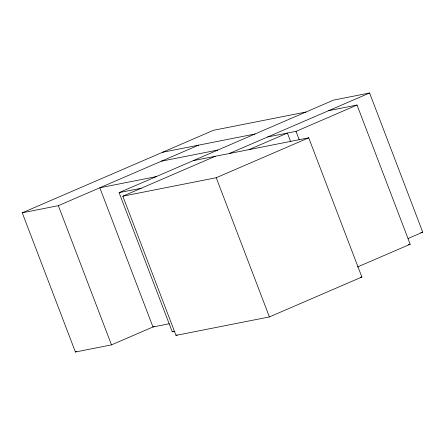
<?xml version="1.0" encoding="UTF-8"?>
<svg xmlns="http://www.w3.org/2000/svg" width="445" height="445" viewBox="0 0 445 445"><rect width="100%" height="100%" fill="white"/><g stroke="black" fill="none" stroke-linecap="round" stroke-linejoin="round"><path stroke-width="0.67" d="M154.243 326.43L111.5 344.875L75.405 352.006L22.25 212.805L213.444 130.307L305.893 112.04M22.25 212.805L58.345 205.668L198.598 145.153M174.918 331.314L172.248 331.842L119.088 192.635L333.5 100.125L369.595 92.994L422.75 232.195L408.087 238.526M193.247 160.639L308.719 137.822L361.874 277.029L269.403 316.923L175.986 335.385L122.831 196.184L215.302 156.284M229.336 153.508L369.595 92.994M249.033 149.615L287.375 133.077L290.585 141.493M267.679 136.965L296.025 131.364L357.035 105.042L410.19 244.244L357.441 267.006M122.831 196.184L216.242 177.722L308.719 137.822M75.405 352.006L76.679 351.455M172.248 331.842L173.517 331.297M175.986 335.385L177.26 334.835M328.694 110.644L357.035 105.042M162.503 152.285L254.952 134.017M161.49 161.162L217.844 150.026M156.167 176.637L99.814 187.773L152.974 326.98L169.267 323.76M119.088 192.635L141.148 188.28M420.709 232.602L422.75 232.195M408.165 244.644L410.19 244.244M360.511 277.296L361.874 277.029M296.025 131.364L299.235 139.78M216.242 177.722L269.403 316.923M58.345 205.668L111.5 344.875"/></g></svg>
